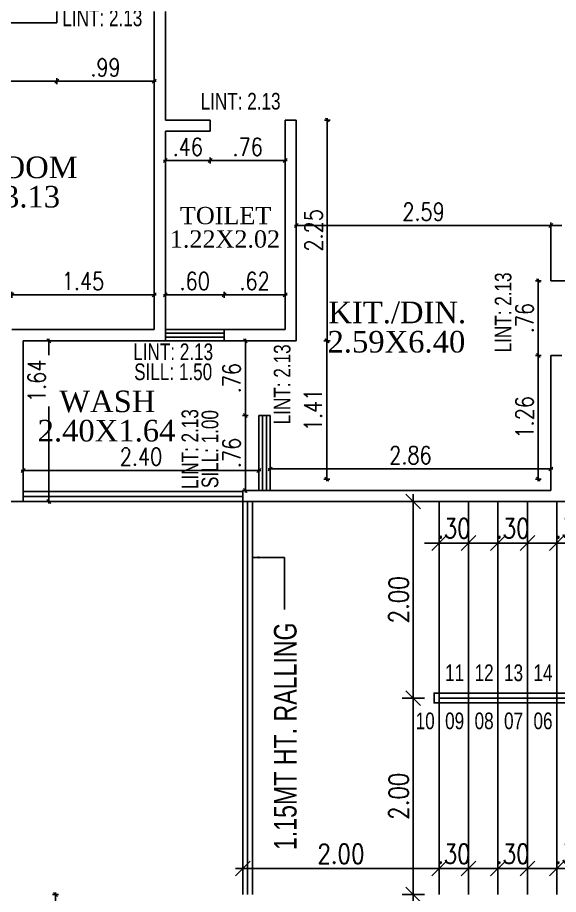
# Model space of a CAD drawing. Header units: inches. Extents: x 14235 to 14499, y 0 to 2549.
# Drawn here: x 14444.09 to 14449.6, y 2365.37 to 2374.31 of the extents above; entities that cross this region are included whole.
import ezdxf
from ezdxf.enums import TextEntityAlignment as Align

# ---------------------------------------------------------------- set-up
doc = ezdxf.new("R2010")
doc.units = ezdxf.units.IN
doc.header["$LTSCALE"] = 0.25
doc.header["$MEASUREMENT"] = 0
doc.header["$PDMODE"] = 35
for name, color, linetype in [('dimension', 7, 'Continuous'), ('Stair', 56, 'Continuous'), ('steel', 251, 'Continuous'), ('text-large', 7, 'Continuous'), ('wall', 7, 'Continuous'), ('windows', 106, 'Continuous'), ('WORK TEX', 6, 'Continuous'), ('WORKING DIM', 7, 'Continuous')]:
    doc.layers.add(name, color=color, linetype=linetype)
doc.styles.add('ARIAL', font='TIMES_0.TTF')
doc.styles.add('ARL', font='swisscl_0.ttf')
doc.styles.add('romans', font='romans.shx', dxfattribs={"width": 0.8})
doc.dimstyles.new('121', dxfattribs={"dimscale": 0.1, "dimtxt": 1.8, "dimasz": 0.2, "dimexe": 0.03125, "dimexo": 0.25, "dimgap": 0.5, "dimtad": 1, "dimzin": 4, "dimdsep": 46, "dimtxsty": 'romans', "dimblk1": 'MINITICK', "dimblk2": 'MINITICK', "dimsah": 1, "dimcen": 1, "dimse1": 1, "dimse2": 1, "dimclrd": 252, "dimclre": 256, "dimclrt": 7, "dimadec": 3, "dimazin": 0, "dimtfac": 0.8, "dimtix": 1, "dimtmove": 2, "dimatfit": 3, "dimfxl": 0, "dimtolj": 1, "dimtzin": 3, "dimarcsym": 0})
doc.dimstyles.new('minitick-100', dxfattribs={"dimscale": 0.1, "dimtxt": 2, "dimasz": 0.75, "dimexe": 0.03125, "dimexo": 0.25, "dimgap": 0.5, "dimtad": 1, "dimzin": 4, "dimdsep": 46, "dimtxsty": 'romans', "dimblk1": 'MINITICK', "dimblk2": 'MINITICK', "dimsah": 1, "dimcen": 1, "dimse1": 1, "dimse2": 1, "dimclrd": 252, "dimclre": 256, "dimclrt": 256, "dimadec": 3, "dimazin": 0, "dimtfac": 0.8, "dimtix": 1, "dimtmove": 2, "dimatfit": 3, "dimfxl": 0, "dimtolj": 1, "dimtzin": 3, "dimarcsym": 0})

# ---------------------------------------------------------------- blocks, each defined once
blk = doc.blocks.new('MINITICK')
at = {"color": 7}
for p, q in [((0, -1.5), (0, 1.5)), ((1, 1), (-1, -1)), ((-1, 0), (1, 0))]:
    blk.add_line(p, q, dxfattribs=at)
blk = doc.blocks.new('*D1715')
at = {"layer": 'Defpoints', "color": 0, "ltscale": 10, "transparency": 16777216}
for p in [(14449.587, 2365.7133), (14449.887, 2365.7133), (14449.587, 2365.6385)]:
    blk.add_point(p, dxfattribs=at)
at = {"layer": 'dimension', "color": 252, "lineweight": -2, "ltscale": 10, "transparency": 16777216}
for p, q in [((14449.512, 2365.6385), (14449.437, 2365.6385)), ((14449.887, 2365.6385), (14449.587, 2365.6385)), ((14449.962, 2365.6385), (14450.037, 2365.6385))]:
    blk.add_line(p, q, dxfattribs=at)
at = {"layer": 'dimension', "color": 252, "lineweight": -2, "ltscale": 10, "transparency": 16777216, "xscale": 0.07500000000000001, "yscale": 0.07500000000000001, "zscale": 0.07500000000000001}
blk.add_blockref('MINITICK', (14449.587, 2365.6385), dxfattribs=at)
at = {"layer": 'dimension', "color": 252, "lineweight": -2, "ltscale": 10, "transparency": 16777216, "xscale": 0.07500000000000001, "yscale": 0.07500000000000001, "zscale": 0.07500000000000001, "rotation": 180}
blk.add_blockref('MINITICK', (14449.887, 2365.6385), dxfattribs=at)
at = {"layer": 'dimension', "ltscale": 10, "transparency": 16777216, "insert": (14449.737, 2365.7885), "char_height": 0.2, "attachment_point": 5, "style": 'romans'}
blk.add_mtext('\\A1;.30', dxfattribs=at)
blk = doc.blocks.new('*D1716')
at = {"layer": 'Defpoints', "color": 0, "ltscale": 10, "transparency": 16777216}
for p in [(14448.987, 2365.7133), (14449.287, 2365.7133), (14448.987, 2365.6385)]:
    blk.add_point(p, dxfattribs=at)
at = {"layer": 'dimension', "color": 252, "lineweight": -2, "ltscale": 10, "transparency": 16777216}
for p, q in [((14448.912, 2365.6385), (14448.837, 2365.6385)), ((14449.287, 2365.6385), (14448.987, 2365.6385)), ((14449.362, 2365.6385), (14449.437, 2365.6385))]:
    blk.add_line(p, q, dxfattribs=at)
at = {"layer": 'dimension', "color": 252, "lineweight": -2, "ltscale": 10, "transparency": 16777216, "xscale": 0.07500000000000001, "yscale": 0.07500000000000001, "zscale": 0.07500000000000001}
blk.add_blockref('MINITICK', (14448.987, 2365.6385), dxfattribs=at)
at = {"layer": 'dimension', "color": 252, "lineweight": -2, "ltscale": 10, "transparency": 16777216, "xscale": 0.07500000000000001, "yscale": 0.07500000000000001, "zscale": 0.07500000000000001, "rotation": 180}
blk.add_blockref('MINITICK', (14449.287, 2365.6385), dxfattribs=at)
at = {"layer": 'dimension', "ltscale": 10, "transparency": 16777216, "insert": (14449.137, 2365.7885), "char_height": 0.2, "attachment_point": 5, "style": 'romans'}
blk.add_mtext('\\A1;.30', dxfattribs=at)
blk = doc.blocks.new('*D1717')
at = {"layer": 'Defpoints', "color": 0, "ltscale": 10, "transparency": 16777216}
for p in [(14448.387, 2365.7133), (14448.687, 2365.7133), (14448.387, 2365.6385)]:
    blk.add_point(p, dxfattribs=at)
at = {"layer": 'dimension', "color": 252, "lineweight": -2, "ltscale": 10, "transparency": 16777216}
for p, q in [((14448.312, 2365.6385), (14448.237, 2365.6385)), ((14448.687, 2365.6385), (14448.387, 2365.6385)), ((14448.762, 2365.6385), (14448.837, 2365.6385))]:
    blk.add_line(p, q, dxfattribs=at)
at = {"layer": 'dimension', "color": 252, "lineweight": -2, "ltscale": 10, "transparency": 16777216, "xscale": 0.07500000000000001, "yscale": 0.07500000000000001, "zscale": 0.07500000000000001}
blk.add_blockref('MINITICK', (14448.387, 2365.6385), dxfattribs=at)
at = {"layer": 'dimension', "color": 252, "lineweight": -2, "ltscale": 10, "transparency": 16777216, "xscale": 0.07500000000000001, "yscale": 0.07500000000000001, "zscale": 0.07500000000000001, "rotation": 180}
blk.add_blockref('MINITICK', (14448.687, 2365.6385), dxfattribs=at)
at = {"layer": 'dimension', "ltscale": 10, "transparency": 16777216, "insert": (14448.537, 2365.7885), "char_height": 0.2, "attachment_point": 5, "style": 'romans'}
blk.add_mtext('\\A1;.30', dxfattribs=at)
blk = doc.blocks.new('*D2024')
at = {"layer": 'Defpoints', "color": 0, "ltscale": 10, "transparency": 16777216}
for p in [(14446.387, 2365.6385), (14446.387, 2365.6385), (14448.387, 2365.6385)]:
    blk.add_point(p, dxfattribs=at)
at = {"layer": 'dimension', "color": 252, "lineweight": -2, "ltscale": 10, "transparency": 16777216}
blk.add_line((14448.312, 2365.6385), (14446.462, 2365.6385), dxfattribs=at)
at = {"layer": 'dimension', "color": 252, "lineweight": -2, "ltscale": 10, "transparency": 16777216, "xscale": 0.07500000000000001, "yscale": 0.07500000000000001, "zscale": 0.07500000000000001, "rotation": 180}
blk.add_blockref('MINITICK', (14446.387, 2365.6385), dxfattribs=at)
at = {"layer": 'dimension', "color": 252, "lineweight": -2, "ltscale": 10, "transparency": 16777216, "xscale": 0.07500000000000001, "yscale": 0.07500000000000001, "zscale": 0.07500000000000001}
blk.add_blockref('MINITICK', (14448.387, 2365.6385), dxfattribs=at)
at = {"layer": 'dimension', "ltscale": 10, "transparency": 16777216, "insert": (14447.387, 2365.7885), "char_height": 0.2, "attachment_point": 5, "style": 'romans'}
blk.add_mtext('\\A1;2.00', dxfattribs=at)
blk = doc.blocks.new('*D1720')
at = {"layer": 'Defpoints', "color": 0, "ltscale": 10, "transparency": 16777216}
for p in [(14449.587, 2368.9546), (14449.587, 2368.8799), (14449.887, 2368.8799)]:
    blk.add_point(p, dxfattribs=at)
at = {"layer": 'dimension', "color": 252, "lineweight": -2, "ltscale": 10, "transparency": 16777216}
for p, q in [((14449.512, 2368.9546), (14449.437, 2368.9546)), ((14449.887, 2368.9546), (14449.587, 2368.9546)), ((14449.962, 2368.9546), (14450.037, 2368.9546))]:
    blk.add_line(p, q, dxfattribs=at)
at = {"layer": 'dimension', "color": 252, "lineweight": -2, "ltscale": 10, "transparency": 16777216, "xscale": 0.07500000000000001, "yscale": 0.07500000000000001, "zscale": 0.07500000000000001}
blk.add_blockref('MINITICK', (14449.587, 2368.9546), dxfattribs=at)
at = {"layer": 'dimension', "color": 252, "lineweight": -2, "ltscale": 10, "transparency": 16777216, "xscale": 0.07500000000000001, "yscale": 0.07500000000000001, "zscale": 0.07500000000000001, "rotation": 180}
blk.add_blockref('MINITICK', (14449.887, 2368.9546), dxfattribs=at)
at = {"layer": 'dimension', "ltscale": 10, "transparency": 16777216, "insert": (14449.737, 2369.1046), "char_height": 0.2, "attachment_point": 5, "style": 'romans'}
blk.add_mtext('\\A1;.30', dxfattribs=at)
blk = doc.blocks.new('*D1721')
at = {"layer": 'Defpoints', "color": 0, "ltscale": 10, "transparency": 16777216}
for p in [(14448.987, 2368.9546), (14448.987, 2368.8799), (14449.287, 2368.8799)]:
    blk.add_point(p, dxfattribs=at)
at = {"layer": 'dimension', "color": 252, "lineweight": -2, "ltscale": 10, "transparency": 16777216}
for p, q in [((14448.912, 2368.9546), (14448.837, 2368.9546)), ((14449.287, 2368.9546), (14448.987, 2368.9546)), ((14449.362, 2368.9546), (14449.437, 2368.9546))]:
    blk.add_line(p, q, dxfattribs=at)
at = {"layer": 'dimension', "color": 252, "lineweight": -2, "ltscale": 10, "transparency": 16777216, "xscale": 0.07500000000000001, "yscale": 0.07500000000000001, "zscale": 0.07500000000000001}
blk.add_blockref('MINITICK', (14448.987, 2368.9546), dxfattribs=at)
at = {"layer": 'dimension', "color": 252, "lineweight": -2, "ltscale": 10, "transparency": 16777216, "xscale": 0.07500000000000001, "yscale": 0.07500000000000001, "zscale": 0.07500000000000001, "rotation": 180}
blk.add_blockref('MINITICK', (14449.287, 2368.9546), dxfattribs=at)
at = {"layer": 'dimension', "ltscale": 10, "transparency": 16777216, "insert": (14449.137, 2369.1046), "char_height": 0.2, "attachment_point": 5, "style": 'romans'}
blk.add_mtext('\\A1;.30', dxfattribs=at)
blk = doc.blocks.new('*D1722')
at = {"layer": 'Defpoints', "color": 0, "ltscale": 10, "transparency": 16777216}
for p in [(14448.387, 2368.9546), (14448.387, 2368.8799), (14448.687, 2368.8799)]:
    blk.add_point(p, dxfattribs=at)
at = {"layer": 'dimension', "color": 252, "lineweight": -2, "ltscale": 10, "transparency": 16777216}
for p, q in [((14448.312, 2368.9546), (14448.237, 2368.9546)), ((14448.687, 2368.9546), (14448.387, 2368.9546)), ((14448.762, 2368.9546), (14448.837, 2368.9546))]:
    blk.add_line(p, q, dxfattribs=at)
at = {"layer": 'dimension', "color": 252, "lineweight": -2, "ltscale": 10, "transparency": 16777216, "xscale": 0.07500000000000001, "yscale": 0.07500000000000001, "zscale": 0.07500000000000001}
blk.add_blockref('MINITICK', (14448.387, 2368.9546), dxfattribs=at)
at = {"layer": 'dimension', "color": 252, "lineweight": -2, "ltscale": 10, "transparency": 16777216, "xscale": 0.07500000000000001, "yscale": 0.07500000000000001, "zscale": 0.07500000000000001, "rotation": 180}
blk.add_blockref('MINITICK', (14448.687, 2368.9546), dxfattribs=at)
at = {"layer": 'dimension', "ltscale": 10, "transparency": 16777216, "insert": (14448.537, 2369.1046), "char_height": 0.2, "attachment_point": 5, "style": 'romans'}
blk.add_mtext('\\A1;.30', dxfattribs=at)
blk = doc.blocks.new('*D2025')
at = {"layer": 'Defpoints', "color": 0, "ltscale": 10, "transparency": 16777216}
for p in [(14448.387, 2367.3755), (14448.1244, 2365.3747), (14448.387, 2365.3747)]:
    blk.add_point(p, dxfattribs=at)
at = {"layer": 'dimension', "color": 252, "lineweight": -2, "ltscale": 10, "transparency": 16777216}
blk.add_line((14448.1244, 2367.3005), (14448.1244, 2365.4497), dxfattribs=at)
at = {"layer": 'dimension', "color": 252, "lineweight": -2, "ltscale": 10, "transparency": 16777216, "xscale": 0.07500000000000001, "yscale": 0.07500000000000001, "zscale": 0.07500000000000001}
for p, rotation in [((14448.1244, 2367.3755), 90), ((14448.1244, 2365.3747), 270)]:
    blk.add_blockref('MINITICK', p, dxfattribs=dict(at, rotation=rotation))
at = {"layer": 'dimension', "ltscale": 10, "transparency": 16777216, "insert": (14447.9744, 2366.3751), "char_height": 0.2, "attachment_point": 5, "rotation": 90, "style": 'romans'}
blk.add_mtext('\\A1;2.00', dxfattribs=at)
blk = doc.blocks.new('*D2026')
at = {"layer": 'Defpoints', "color": 0, "ltscale": 10, "transparency": 16777216}
for p in [(14448.1244, 2369.3762), (14448.387, 2369.3762), (14448.387, 2367.3755)]:
    blk.add_point(p, dxfattribs=at)
at = {"layer": 'dimension', "color": 252, "lineweight": -2, "ltscale": 10, "transparency": 16777216}
blk.add_line((14448.1244, 2367.4505), (14448.1244, 2369.3012), dxfattribs=at)
at = {"layer": 'dimension', "color": 252, "lineweight": -2, "ltscale": 10, "transparency": 16777216, "xscale": 0.07500000000000001, "yscale": 0.07500000000000001, "zscale": 0.07500000000000001}
for p, rotation in [((14448.1244, 2369.3762), 90), ((14448.1244, 2367.3755), 270)]:
    blk.add_blockref('MINITICK', p, dxfattribs=dict(at, rotation=rotation))
at = {"layer": 'dimension', "ltscale": 10, "transparency": 16777216, "insert": (14447.9744, 2368.3758), "char_height": 0.2, "attachment_point": 5, "rotation": 90, "style": 'romans'}
blk.add_mtext('\\A1;2.00', dxfattribs=at)
blk = doc.blocks.new('*D2053')
at = {"layer": 'Defpoints', "color": 0, "transparency": 16777216}
for p in [(14444.494, 2374.2543), (14442.055, 2374.0686), (14442.055, 2373.6599)]:
    blk.add_point(p, dxfattribs=at)
at = {"layer": 'WORKING DIM', "color": 252, "lineweight": -2, "transparency": 16777216}
blk.add_line((14444.474, 2373.6599), (14442.075, 2373.6599), dxfattribs=at)
at = {"layer": 'WORKING DIM', "color": 252, "lineweight": -2, "transparency": 16777216, "xscale": 0.02, "yscale": 0.02, "zscale": 0.02, "rotation": 180}
blk.add_blockref('MINITICK', (14442.055, 2373.6599), dxfattribs=at)
at = {"layer": 'WORKING DIM', "color": 252, "lineweight": -2, "transparency": 16777216, "xscale": 0.02, "yscale": 0.02, "zscale": 0.02}
blk.add_blockref('MINITICK', (14444.494, 2373.6599), dxfattribs=at)
at = {"layer": 'WORKING DIM', "color": 7, "transparency": 16777216, "insert": (14443.2745, 2373.7999), "char_height": 0.18, "attachment_point": 5, "style": 'romans'}
blk.add_mtext('\\A1;2.44', dxfattribs=at)
blk = doc.blocks.new('*D2054')
at = {"layer": 'Defpoints', "color": 0, "transparency": 16777216}
for p in [(14445.4849, 2374.2658), (14444.494, 2374.2543), (14445.4849, 2373.6599)]:
    blk.add_point(p, dxfattribs=at)
at = {"layer": 'WORKING DIM', "color": 252, "lineweight": -2, "transparency": 16777216}
blk.add_line((14444.514, 2373.6599), (14445.4649, 2373.6599), dxfattribs=at)
at = {"layer": 'WORKING DIM', "color": 252, "lineweight": -2, "transparency": 16777216, "xscale": 0.02, "yscale": 0.02, "zscale": 0.02, "rotation": 180}
blk.add_blockref('MINITICK', (14444.494, 2373.6599), dxfattribs=at)
at = {"layer": 'WORKING DIM', "color": 252, "lineweight": -2, "transparency": 16777216, "xscale": 0.02, "yscale": 0.02, "zscale": 0.02}
blk.add_blockref('MINITICK', (14445.4849, 2373.6599), dxfattribs=at)
at = {"layer": 'WORKING DIM', "color": 7, "transparency": 16777216, "insert": (14444.9894, 2373.7999), "char_height": 0.18, "attachment_point": 5, "style": 'romans'}
blk.add_mtext('\\A1;.99', dxfattribs=at)
blk = doc.blocks.new('*D2057')
at = {"layer": 'Defpoints', "color": 0, "transparency": 16777216}
for p in [(14445.4849, 2371.4823), (14444.0367, 2371.1293), (14445.4849, 2371.1293)]:
    blk.add_point(p, dxfattribs=at)
at = {"layer": 'WORKING DIM', "color": 252, "lineweight": -2, "transparency": 16777216}
blk.add_line((14444.0567, 2371.4823), (14445.4649, 2371.4823), dxfattribs=at)
at = {"layer": 'WORKING DIM', "color": 252, "lineweight": -2, "transparency": 16777216, "xscale": 0.02, "yscale": 0.02, "zscale": 0.02, "rotation": 180}
blk.add_blockref('MINITICK', (14444.0367, 2371.4823), dxfattribs=at)
at = {"layer": 'WORKING DIM', "color": 252, "lineweight": -2, "transparency": 16777216, "xscale": 0.02, "yscale": 0.02, "zscale": 0.02}
blk.add_blockref('MINITICK', (14445.4849, 2371.4823), dxfattribs=at)
at = {"layer": 'WORKING DIM', "color": 7, "transparency": 16777216, "insert": (14444.7608, 2371.6223), "char_height": 0.18, "attachment_point": 5, "style": 'romans'}
blk.add_mtext('\\A1;1.45', dxfattribs=at)
blk = doc.blocks.new('*D2061')
at = {"layer": 'Defpoints', "color": 0, "transparency": 16777216}
for p in [(14446.6663, 2370.2527), (14446.4139, 2369.4906), (14446.6663, 2369.4906)]:
    blk.add_point(p, dxfattribs=at)
at = {"layer": 'WORKING DIM', "color": 252, "lineweight": -2, "transparency": 16777216}
blk.add_line((14446.4139, 2370.2327), (14446.4139, 2369.5106), dxfattribs=at)
at = {"layer": 'WORKING DIM', "color": 252, "lineweight": -2, "transparency": 16777216, "xscale": 0.02, "yscale": 0.02, "zscale": 0.02}
for p, rotation in [((14446.4139, 2370.2527), 90), ((14446.4139, 2369.4906), 270)]:
    blk.add_blockref('MINITICK', p, dxfattribs=dict(at, rotation=rotation))
at = {"layer": 'WORKING DIM', "color": 7, "transparency": 16777216, "insert": (14446.2739, 2369.8717), "char_height": 0.18, "attachment_point": 5, "rotation": 90, "style": 'romans'}
blk.add_mtext('\\A1;.76', dxfattribs=at)
blk = doc.blocks.new('*D2062')
at = {"layer": 'Defpoints', "color": 0, "transparency": 16777216}
for p in [(14446.4139, 2371.0149), (14446.5519, 2371.0149), (14446.5519, 2370.2527)]:
    blk.add_point(p, dxfattribs=at)
at = {"layer": 'WORKING DIM', "color": 252, "lineweight": -2, "transparency": 16777216}
blk.add_line((14446.4139, 2370.2727), (14446.4139, 2370.9949), dxfattribs=at)
at = {"layer": 'WORKING DIM', "color": 252, "lineweight": -2, "transparency": 16777216, "xscale": 0.02, "yscale": 0.02, "zscale": 0.02}
for p, rotation in [((14446.4139, 2371.0149), 90), ((14446.4139, 2370.2527), 270)]:
    blk.add_blockref('MINITICK', p, dxfattribs=dict(at, rotation=rotation))
at = {"layer": 'WORKING DIM', "color": 7, "transparency": 16777216, "insert": (14446.2739, 2370.6338), "char_height": 0.18, "attachment_point": 5, "rotation": 90, "style": 'romans'}
blk.add_mtext('\\A1;.76', dxfattribs=at)
blk = doc.blocks.new('*D2063')
at = {"layer": 'Defpoints', "color": 0, "transparency": 16777216}
for p in [(14446.8472, 2371.0149), (14446.8472, 2369.6062), (14447.243, 2369.6062)]:
    blk.add_point(p, dxfattribs=at)
at = {"layer": 'WORKING DIM', "color": 252, "lineweight": -2, "transparency": 16777216}
blk.add_line((14447.243, 2370.9949), (14447.243, 2369.6262), dxfattribs=at)
at = {"layer": 'WORKING DIM', "color": 252, "lineweight": -2, "transparency": 16777216, "xscale": 0.02, "yscale": 0.02, "zscale": 0.02}
for p, rotation in [((14447.243, 2371.0149), 90), ((14447.243, 2369.6062), 270)]:
    blk.add_blockref('MINITICK', p, dxfattribs=dict(at, rotation=rotation))
at = {"layer": 'WORKING DIM', "color": 7, "transparency": 16777216, "insert": (14447.103, 2370.3106), "char_height": 0.18, "attachment_point": 5, "rotation": 90, "style": 'romans'}
blk.add_mtext('\\A1;1.41', dxfattribs=at)
blk = doc.blocks.new('*D2064')
at = {"layer": 'Defpoints', "color": 0, "transparency": 16777216}
for p in [(14446.933, 2373.2634), (14447.2489, 2373.2634), (14446.933, 2371.0149)]:
    blk.add_point(p, dxfattribs=at)
at = {"layer": 'WORKING DIM', "color": 252, "lineweight": -2, "transparency": 16777216}
blk.add_line((14447.2489, 2371.0349), (14447.2489, 2373.2434), dxfattribs=at)
at = {"layer": 'WORKING DIM', "color": 252, "lineweight": -2, "transparency": 16777216, "xscale": 0.02, "yscale": 0.02, "zscale": 0.02}
for p, rotation in [((14447.2489, 2373.2634), 90), ((14447.2489, 2371.0149), 270)]:
    blk.add_blockref('MINITICK', p, dxfattribs=dict(at, rotation=rotation))
at = {"layer": 'WORKING DIM', "color": 7, "transparency": 16777216, "insert": (14447.1089, 2372.1392), "char_height": 0.18, "attachment_point": 5, "rotation": 90, "style": 'romans'}
blk.add_mtext('\\A1;2.25', dxfattribs=at)
blk = doc.blocks.new('*D2065')
at = {"layer": 'Defpoints', "color": 0, "transparency": 16777216}
for p in [(14446.6663, 2369.8717), (14449.5245, 2369.8717), (14449.5245, 2369.7086)]:
    blk.add_point(p, dxfattribs=at)
at = {"layer": 'WORKING DIM', "color": 252, "lineweight": -2, "transparency": 16777216}
blk.add_line((14446.6863, 2369.7086), (14449.5045, 2369.7086), dxfattribs=at)
at = {"layer": 'WORKING DIM', "color": 252, "lineweight": -2, "transparency": 16777216, "xscale": 0.02, "yscale": 0.02, "zscale": 0.02, "rotation": 180}
blk.add_blockref('MINITICK', (14446.6663, 2369.7086), dxfattribs=at)
at = {"layer": 'WORKING DIM', "color": 252, "lineweight": -2, "transparency": 16777216, "xscale": 0.02, "yscale": 0.02, "zscale": 0.02}
blk.add_blockref('MINITICK', (14449.5245, 2369.7086), dxfattribs=at)
at = {"layer": 'WORKING DIM', "color": 7, "transparency": 16777216, "insert": (14448.0954, 2369.8486), "char_height": 0.18, "attachment_point": 5, "style": 'romans'}
blk.add_mtext('\\A1;2.86', dxfattribs=at)
blk = doc.blocks.new('*D2066')
at = {"layer": 'Defpoints', "color": 0, "transparency": 16777216}
for p in [(14445.5992, 2373.1491), (14446.0565, 2373.1491), (14445.5992, 2372.85)]:
    blk.add_point(p, dxfattribs=at)
at = {"layer": 'WORKING DIM', "color": 252, "lineweight": -2, "transparency": 16777216}
blk.add_line((14446.0365, 2372.85), (14445.6192, 2372.85), dxfattribs=at)
at = {"layer": 'WORKING DIM', "color": 252, "lineweight": -2, "transparency": 16777216, "xscale": 0.02, "yscale": 0.02, "zscale": 0.02, "rotation": 180}
blk.add_blockref('MINITICK', (14445.5992, 2372.85), dxfattribs=at)
at = {"layer": 'WORKING DIM', "color": 252, "lineweight": -2, "transparency": 16777216, "xscale": 0.02, "yscale": 0.02, "zscale": 0.02}
blk.add_blockref('MINITICK', (14446.0565, 2372.85), dxfattribs=at)
at = {"layer": 'WORKING DIM', "color": 7, "transparency": 16777216, "insert": (14445.8279, 2372.99), "char_height": 0.18, "attachment_point": 5, "style": 'romans'}
blk.add_mtext('\\A1;.46', dxfattribs=at)
blk = doc.blocks.new('*D2067')
at = {"layer": 'Defpoints', "color": 0, "transparency": 16777216}
for p in [(14446.0565, 2373.1491), (14446.8187, 2373.1491), (14446.8187, 2372.85)]:
    blk.add_point(p, dxfattribs=at)
at = {"layer": 'WORKING DIM', "color": 252, "lineweight": -2, "transparency": 16777216}
blk.add_line((14446.0765, 2372.85), (14446.7987, 2372.85), dxfattribs=at)
at = {"layer": 'WORKING DIM', "color": 252, "lineweight": -2, "transparency": 16777216, "xscale": 0.02, "yscale": 0.02, "zscale": 0.02, "rotation": 180}
blk.add_blockref('MINITICK', (14446.0565, 2372.85), dxfattribs=at)
at = {"layer": 'WORKING DIM', "color": 252, "lineweight": -2, "transparency": 16777216, "xscale": 0.02, "yscale": 0.02, "zscale": 0.02}
blk.add_blockref('MINITICK', (14446.8187, 2372.85), dxfattribs=at)
at = {"layer": 'WORKING DIM', "color": 7, "transparency": 16777216, "insert": (14446.4376, 2372.99), "char_height": 0.18, "attachment_point": 5, "style": 'romans'}
blk.add_mtext('\\A1;.76', dxfattribs=at)
blk = doc.blocks.new('*D2068')
at = {"layer": 'Defpoints', "color": 0, "transparency": 16777216}
for p in [(14446.1971, 2371.4823), (14445.5992, 2371.1293), (14446.1971, 2371.1293)]:
    blk.add_point(p, dxfattribs=at)
at = {"layer": 'WORKING DIM', "color": 252, "lineweight": -2, "transparency": 16777216}
blk.add_line((14445.6192, 2371.4823), (14446.1771, 2371.4823), dxfattribs=at)
at = {"layer": 'WORKING DIM', "color": 252, "lineweight": -2, "transparency": 16777216, "xscale": 0.02, "yscale": 0.02, "zscale": 0.02, "rotation": 180}
blk.add_blockref('MINITICK', (14445.5992, 2371.4823), dxfattribs=at)
at = {"layer": 'WORKING DIM', "color": 252, "lineweight": -2, "transparency": 16777216, "xscale": 0.02, "yscale": 0.02, "zscale": 0.02}
blk.add_blockref('MINITICK', (14446.1971, 2371.4823), dxfattribs=at)
at = {"layer": 'WORKING DIM', "color": 7, "transparency": 16777216, "insert": (14445.8981, 2371.6223), "char_height": 0.18, "attachment_point": 5, "style": 'romans'}
blk.add_mtext('\\A1;.60', dxfattribs=at)
blk = doc.blocks.new('*D2069')
at = {"layer": 'Defpoints', "color": 0, "transparency": 16777216}
for p in [(14446.8187, 2371.4823), (14446.1971, 2371.1293), (14446.8187, 2371.1293)]:
    blk.add_point(p, dxfattribs=at)
at = {"layer": 'WORKING DIM', "color": 252, "lineweight": -2, "transparency": 16777216}
blk.add_line((14446.2171, 2371.4823), (14446.7987, 2371.4823), dxfattribs=at)
at = {"layer": 'WORKING DIM', "color": 252, "lineweight": -2, "transparency": 16777216, "xscale": 0.02, "yscale": 0.02, "zscale": 0.02, "rotation": 180}
blk.add_blockref('MINITICK', (14446.1971, 2371.4823), dxfattribs=at)
at = {"layer": 'WORKING DIM', "color": 252, "lineweight": -2, "transparency": 16777216, "xscale": 0.02, "yscale": 0.02, "zscale": 0.02}
blk.add_blockref('MINITICK', (14446.8187, 2371.4823), dxfattribs=at)
at = {"layer": 'WORKING DIM', "color": 7, "transparency": 16777216, "insert": (14446.5079, 2371.6223), "char_height": 0.18, "attachment_point": 5, "style": 'romans'}
blk.add_mtext('\\A1;.62', dxfattribs=at)
blk = doc.blocks.new('*D2070')
at = {"layer": 'Defpoints', "color": 0, "transparency": 16777216}
for p in [(14444.6726, 2371.0149), (14444.4138, 2369.3762), (14444.6726, 2369.3762)]:
    blk.add_point(p, dxfattribs=at)
at = {"layer": 'WORKING DIM', "color": 252, "lineweight": -2, "transparency": 16777216}
for p, q in [((14444.4138, 2370.9949), (14444.4138, 2370.8689)), ((14444.4138, 2369.3962), (14444.4138, 2370.3438))]:
    blk.add_line(p, q, dxfattribs=at)
at = {"layer": 'WORKING DIM', "color": 252, "lineweight": -2, "transparency": 16777216, "xscale": 0.02, "yscale": 0.02, "zscale": 0.02}
for p, rotation in [((14444.4138, 2371.0149), 90), ((14444.4138, 2369.3762), 270)]:
    blk.add_blockref('MINITICK', p, dxfattribs=dict(at, rotation=rotation))
at = {"layer": 'WORKING DIM', "color": 7, "transparency": 16777216, "insert": (14444.2893, 2370.6063), "char_height": 0.18, "attachment_point": 5, "rotation": 90, "style": 'romans'}
blk.add_mtext('\\A1;1.64', dxfattribs=at)
blk = doc.blocks.new('*D2071')
at = {"layer": 'Defpoints', "color": 0, "transparency": 16777216}
for p in [(14446.933, 2372.6279), (14449.5245, 2372.1882), (14449.5245, 2372.1882)]:
    blk.add_point(p, dxfattribs=at)
at = {"layer": 'WORKING DIM', "color": 252, "lineweight": -2, "transparency": 16777216}
blk.add_line((14446.953, 2372.1882), (14449.5045, 2372.1882), dxfattribs=at)
at = {"layer": 'WORKING DIM', "color": 252, "lineweight": -2, "transparency": 16777216, "xscale": 0.02, "yscale": 0.02, "zscale": 0.02, "rotation": 180}
blk.add_blockref('MINITICK', (14446.933, 2372.1882), dxfattribs=at)
at = {"layer": 'WORKING DIM', "color": 252, "lineweight": -2, "transparency": 16777216, "xscale": 0.02, "yscale": 0.02, "zscale": 0.02}
blk.add_blockref('MINITICK', (14449.5245, 2372.1882), dxfattribs=at)
at = {"layer": 'WORKING DIM', "color": 7, "transparency": 16777216, "insert": (14448.2288, 2372.3282), "char_height": 0.18, "attachment_point": 5, "style": 'romans'}
blk.add_mtext('\\A1;2.59', dxfattribs=at)
blk = doc.blocks.new('*D2083')
at = {"layer": 'Defpoints', "color": 0, "transparency": 16777216}
for p in [(14449.5817, 2370.8645), (14449.3977, 2369.6062), (14449.5817, 2369.6062)]:
    blk.add_point(p, dxfattribs=at)
at = {"layer": 'WORKING DIM', "color": 252, "lineweight": -2, "transparency": 16777216}
blk.add_line((14449.3977, 2370.8445), (14449.3977, 2369.6262), dxfattribs=at)
at = {"layer": 'WORKING DIM', "color": 252, "lineweight": -2, "transparency": 16777216, "xscale": 0.02, "yscale": 0.02, "zscale": 0.02}
for p, rotation in [((14449.3977, 2370.8645), 90), ((14449.3977, 2369.6062), 270)]:
    blk.add_blockref('MINITICK', p, dxfattribs=dict(at, rotation=rotation))
at = {"layer": 'WORKING DIM', "color": 7, "transparency": 16777216, "insert": (14449.2577, 2370.2353), "char_height": 0.18, "attachment_point": 5, "rotation": 90, "style": 'romans'}
blk.add_mtext('\\A1;1.26', dxfattribs=at)
blk = doc.blocks.new('*D2084')
at = {"layer": 'Defpoints', "color": 0, "transparency": 16777216}
for p in [(14449.6573, 2371.6267), (14449.3977, 2370.8645), (14449.5817, 2370.8645)]:
    blk.add_point(p, dxfattribs=at)
at = {"layer": 'WORKING DIM', "color": 252, "lineweight": -2, "transparency": 16777216}
blk.add_line((14449.3977, 2371.6067), (14449.3977, 2370.8845), dxfattribs=at)
at = {"layer": 'WORKING DIM', "color": 252, "lineweight": -2, "transparency": 16777216, "xscale": 0.02, "yscale": 0.02, "zscale": 0.02}
for p, rotation in [((14449.3977, 2371.6267), 90), ((14449.3977, 2370.8645), 270)]:
    blk.add_blockref('MINITICK', p, dxfattribs=dict(at, rotation=rotation))
at = {"layer": 'WORKING DIM', "color": 7, "transparency": 16777216, "insert": (14449.2577, 2371.2456), "char_height": 0.18, "attachment_point": 5, "rotation": 90, "style": 'romans'}
blk.add_mtext('\\A1;.76', dxfattribs=at)
blk = doc.blocks.new('*D2127')
at = {"layer": 'Defpoints', "color": 0, "transparency": 16777216}
for p in [(14444.151, 2370.1153), (14446.5519, 2370.1153), (14444.151, 2369.6942)]:
    blk.add_point(p, dxfattribs=at)
at = {"layer": 'WORKING DIM', "color": 252, "lineweight": -2, "transparency": 16777216}
blk.add_line((14446.5319, 2369.6942), (14444.171, 2369.6942), dxfattribs=at)
at = {"layer": 'WORKING DIM', "color": 252, "lineweight": -2, "transparency": 16777216, "xscale": 0.02, "yscale": 0.02, "zscale": 0.02, "rotation": 180}
blk.add_blockref('MINITICK', (14444.151, 2369.6942), dxfattribs=at)
at = {"layer": 'WORKING DIM', "color": 252, "lineweight": -2, "transparency": 16777216, "xscale": 0.02, "yscale": 0.02, "zscale": 0.02}
blk.add_blockref('MINITICK', (14446.5519, 2369.6942), dxfattribs=at)
at = {"layer": 'WORKING DIM', "color": 7, "transparency": 16777216, "insert": (14445.3515, 2369.8342), "char_height": 0.18, "attachment_point": 5, "style": 'romans'}
blk.add_mtext('\\A1;2.40', dxfattribs=at)
blk = doc.blocks.new('*D2139')
at = {"layer": 'Defpoints', "color": 0, "transparency": 16777216}
for p in [(14444.4215, 2365.3747), (14444.3408, 2363.736), (14444.4803, 2363.736)]:
    blk.add_point(p, dxfattribs=at)
at = {"layer": 'WORKING DIM', "color": 252, "lineweight": -2, "transparency": 16777216}
blk.add_line((14444.4803, 2365.3547), (14444.4803, 2363.756), dxfattribs=at)
at = {"layer": 'WORKING DIM', "color": 252, "lineweight": -2, "transparency": 16777216, "xscale": 0.02, "yscale": 0.02, "zscale": 0.02}
for p, rotation in [((14444.4803, 2365.3747), 90), ((14444.4803, 2363.736), 270)]:
    blk.add_blockref('MINITICK', p, dxfattribs=dict(at, rotation=rotation))
at = {"layer": 'WORKING DIM', "color": 7, "transparency": 16777216, "insert": (14444.3403, 2364.5553), "char_height": 0.18, "attachment_point": 5, "rotation": 90, "style": 'romans'}
blk.add_mtext('\\A1;1.64', dxfattribs=at)

msp = doc.modelspace()

# ---------------------------------------------------------------- linework, layer by layer
at = {"layer": 'Stair', "ltscale": 2}
for p, q in [((14446.387, 2365.3747), (14446.387, 2369.3762)), ((14446.437, 2365.3747), (14446.437, 2369.3762)), ((14446.487, 2365.3747), (14446.487, 2369.3762)), ((14448.387, 2369.3762), (14448.387, 2367.3755)), ((14448.687, 2369.3762), (14448.687, 2367.3755)), ((14448.987, 2369.3762), (14448.987, 2367.3755)), ((14449.287, 2369.3762), (14449.287, 2367.3755)), ((14449.587, 2369.3762), (14449.587, 2367.3755)), ((14448.387, 2365.3747), (14448.387, 2367.3755)), ((14448.387, 2367.3755), (14451.087, 2367.3755)), ((14448.687, 2365.3747), (14448.687, 2367.3755)), ((14448.987, 2365.3747), (14448.987, 2367.3755)), ((14449.287, 2365.3747), (14449.287, 2367.3755)), ((14449.587, 2365.3747), (14449.587, 2367.3755))]:
    msp.add_line(p, q, dxfattribs=at)
at = {"layer": 'steel'}
for p, q in [((14446.387, 2369.4778), (14444.151, 2369.4778)), ((14446.387, 2369.427), (14444.151, 2369.427)), ((14446.387, 2369.3762), (14444.151, 2369.3762))]:
    msp.add_line(p, q, dxfattribs=at)
at = {"layer": 'steel', "ltscale": 10}
msp.add_lwpolyline([(14451.137, 2367.4255), (14448.337, 2367.4255), (14448.337, 2367.3255), (14451.137, 2367.3255)], close=True, dxfattribs=at)
at = {"layer": 'wall'}
for p, q in [((14444.494, 2374.2543), (14444.494, 2374.3686)), ((14445.4849, 2371.1293), (14445.4849, 2374.3686)), ((14445.5992, 2373.2634), (14445.5992, 2374.3686)), ((14444.494, 2374.2543), (14442.055, 2374.2543)), ((14445.5992, 2373.2634), (14446.0565, 2373.2634)), ((14446.0565, 2373.1491), (14446.0565, 2373.2634)), ((14446.8187, 2373.2634), (14446.933, 2373.2634)), ((14446.8187, 2371.1293), (14446.8187, 2373.2634)), ((14446.933, 2371.0149), (14446.933, 2373.2634)), ((14445.5992, 2373.1491), (14446.0565, 2373.1491)), ((14445.5992, 2371.0149), (14445.5992, 2373.1491)), ((14449.5245, 2371.6267), (14449.5245, 2372.1882)), ((14449.5245, 2372.1882), (14449.6388, 2372.1882)), ((14449.5245, 2371.6267), (14450.9727, 2371.6267)), ((14444.0367, 2371.1293), (14445.4849, 2371.1293)), ((14446.1971, 2371.1293), (14446.8187, 2371.1293)), ((14446.1971, 2371.0149), (14446.1971, 2371.1293)), ((14444.151, 2371.0149), (14445.5992, 2371.0149)), ((14444.151, 2371.0149), (14444.151, 2369.3762)), ((14446.1971, 2371.0149), (14446.933, 2371.0149)), ((14449.5245, 2370.8645), (14449.6388, 2370.8645)), ((14449.5245, 2369.4906), (14449.5245, 2370.8645)), ((14446.5519, 2370.2527), (14446.6663, 2370.2527)), ((14446.387, 2369.3762), (14446.387, 2369.4906)), ((14446.387, 2369.4906), (14449.5245, 2369.4906)), ((14441.9407, 2369.3762), (14444.151, 2369.3762)), ((14446.387, 2369.3762), (14451.087, 2369.3762))]:
    msp.add_line(p, q, dxfattribs=at)
at = {"layer": 'windows'}
for p, q in [((14446.1971, 2371.1293), (14445.5992, 2371.1293)), ((14446.1971, 2371.0912), (14445.5992, 2371.0912)), ((14446.1971, 2371.0531), (14445.5992, 2371.0531)), ((14446.1971, 2371.0149), (14445.5992, 2371.0149)), ((14446.5519, 2369.4906), (14446.5519, 2370.2527)), ((14446.59, 2369.4906), (14446.59, 2370.2527)), ((14446.6282, 2369.4906), (14446.6282, 2370.2527)), ((14446.6663, 2369.4906), (14446.6663, 2370.2527))]:
    msp.add_line(p, q, dxfattribs=at)

# ---------------------------------------------------------------- texts
at = {"layer": 'text-large', "style": 'ARIAL'}
for s, height, p in [('BED ROOM', 0.22, (14443.8345, 2372.7811)), ('3.43X3.13', 0.22, (14443.8258, 2372.4826)), ('TOILET', 0.176, (14446.213, 2372.2902)), ('1.22X2.02', 0.176, (14446.2061, 2372.0514)), ('KIT./DIN.', 0.22, (14447.9611, 2371.3035)), ('2.59X6.40', 0.22, (14447.9524, 2371.005)), ('WASH', 0.22, (14445.0088, 2370.3975)), ('2.40X1.64', 0.22, (14445.0002, 2370.099))]:
    msp.add_text(s, height=height, dxfattribs=at).set_placement(p, align=Align.MIDDLE_CENTER)
at = {"layer": 'text-large', "style": 'ARL'}
msp.add_text('1.15MT HT. RALLING', height=0.229916, rotation=90, dxfattribs=at).set_placement((14446.8205, 2365.827), align=Align.MIDDLE_LEFT)
at = {"layer": 'WORK TEX', "style": 'ARL'}
for s, p in [('LINT: 2.13', (14444.9576, 2374.304)), ('LINT: 2.13', (14446.3657, 2373.4549)), ('LINT: 2.13', (14445.6788, 2370.9028)), ('SILL: 1.50', (14445.6788, 2370.6989)), ('11', (14448.5456, 2367.633)), ('12', (14448.8456, 2367.633)), ('13', (14449.1456, 2367.633)), ('14', (14449.4456, 2367.633)), ('10', (14448.2456, 2367.1429)), ('09', (14448.5456, 2367.1429)), ('08', (14448.8456, 2367.1429)), ('07', (14449.1456, 2367.1429)), ('06', (14449.4456, 2367.1429))]:
    msp.add_text(s, height=0.17, dxfattribs=at).set_placement(p, align=Align.MIDDLE_CENTER)
for s, p in [('LINT: 2.13', (14449.039, 2371.3035)), ('LINT: 2.13', (14446.7886, 2370.5711)), ('LINT: 2.13', (14445.8496, 2369.9115)), ('SILL: 1.00', (14446.0535, 2369.9115))]:
    msp.add_text(s, height=0.17, rotation=90, dxfattribs=at).set_placement(p, align=Align.MIDDLE_CENTER)

# ---------------------------------------------------------------- dimensions: what is measured, and where the dimension line sits
at = {"layer": 'dimension', "ltscale": 10}
for base, p2, picture, middle in [((14448.1244, 2369.3762), (14448.387, 2369.3762), '*D2026', (14447.9744, 2368.3758)), ((14448.1244, 2365.3747), (14448.387, 2365.3747), '*D2025', (14447.9744, 2366.3751))]:
    dim = msp.add_linear_dim(base=base, p1=(14448.387, 2367.3755), p2=p2, angle=90, dimstyle='minitick-100', dxfattribs=at)
    dim.commit()
    dim.dimension.update_dxf_attribs({"geometry": picture, "text_midpoint": middle})
for base, p1, p2, picture, middle in [((14448.387, 2368.9546), (14448.687, 2368.8799), (14448.387, 2368.8799), '*D1722', (14448.537, 2369.1046)), ((14448.987, 2368.9546), (14449.287, 2368.8799), (14448.987, 2368.8799), '*D1721', (14449.137, 2369.1046)), ((14449.587, 2368.9546), (14449.887, 2368.8799), (14449.587, 2368.8799), '*D1720', (14449.737, 2369.1046)), ((14446.387, 2365.6385), (14448.387, 2365.6385), (14446.387, 2365.6385), '*D2024', (14447.387, 2365.7885)), ((14448.387, 2365.6385), (14448.687, 2365.7133), (14448.387, 2365.7133), '*D1717', (14448.537, 2365.7885)), ((14448.987, 2365.6385), (14449.287, 2365.7133), (14448.987, 2365.7133), '*D1716', (14449.137, 2365.7885)), ((14449.587, 2365.6385), (14449.887, 2365.7133), (14449.587, 2365.7133), '*D1715', (14449.737, 2365.7885))]:
    dim = msp.add_linear_dim(base=base, p1=p1, p2=p2, dimstyle='minitick-100', dxfattribs=at)
    dim.commit()
    dim.dimension.update_dxf_attribs({"geometry": picture, "text_midpoint": middle})
at = {"layer": 'WORKING DIM'}
for base, p1, p2, picture, middle in [((14445.4849, 2373.6599), (14444.494, 2374.2543), (14445.4849, 2374.2658), '*D2054', (14444.9894, 2373.7999)), ((14442.055, 2373.6599), (14444.494, 2374.2543), (14442.055, 2374.0686), '*D2053', (14443.2745, 2373.7999)), ((14445.5992, 2372.85), (14446.0565, 2373.1491), (14445.5992, 2373.1491), '*D2066', (14445.8279, 2372.99)), ((14446.8187, 2372.85), (14446.0565, 2373.1491), (14446.8187, 2373.1491), '*D2067', (14446.4376, 2372.99)), ((14449.5245, 2372.1882), (14446.933, 2372.6279), (14449.5245, 2372.1882), '*D2071', (14448.2288, 2372.3282)), ((14445.4849, 2371.4823), (14444.0367, 2371.1293), (14445.4849, 2371.1293), '*D2057', (14444.7608, 2371.6223)), ((14446.1971, 2371.4823), (14445.5992, 2371.1293), (14446.1971, 2371.1293), '*D2068', (14445.8981, 2371.6223)), ((14446.8187, 2371.4823), (14446.1971, 2371.1293), (14446.8187, 2371.1293), '*D2069', (14446.5079, 2371.6223)), ((14444.151, 2369.6942), (14446.5519, 2370.1153), (14444.151, 2370.1153), '*D2127', (14445.3515, 2369.8342)), ((14449.5245, 2369.7086), (14446.6663, 2369.8717), (14449.5245, 2369.8717), '*D2065', (14448.0954, 2369.8486))]:
    dim = msp.add_linear_dim(base=base, p1=p1, p2=p2, dimstyle='121', override={"dimfxl": 0.18, "dimfxlon": 1}, dxfattribs=at)
    dim.commit()
    dim.dimension.update_dxf_attribs({"geometry": picture, "text_midpoint": middle})
for base, p1, p2, picture, middle in [((14447.2489, 2373.2634), (14446.933, 2371.0149), (14446.933, 2373.2634), '*D2064', (14447.1089, 2372.1392)), ((14449.3977, 2370.8645), (14449.6573, 2371.6267), (14449.5817, 2370.8645), '*D2084', (14449.2577, 2371.2456)), ((14446.4139, 2371.0149), (14446.5519, 2370.2527), (14446.5519, 2371.0149), '*D2062', (14446.2739, 2370.6338)), ((14447.243, 2369.6062), (14446.8472, 2371.0149), (14446.8472, 2369.6062), '*D2063', (14447.103, 2370.3106)), ((14449.3977, 2369.6062), (14449.5817, 2370.8645), (14449.5817, 2369.6062), '*D2083', (14449.2577, 2370.2353)), ((14446.4139, 2369.4906), (14446.6663, 2370.2527), (14446.6663, 2369.4906), '*D2061', (14446.2739, 2369.8717)), ((14444.4803, 2363.736), (14444.4215, 2365.3747), (14444.3408, 2363.736), '*D2139', (14444.3403, 2364.5553))]:
    dim = msp.add_linear_dim(base=base, p1=p1, p2=p2, angle=90, dimstyle='121', override={"dimfxl": 0.18, "dimfxlon": 1}, dxfattribs=at)
    dim.commit()
    dim.dimension.update_dxf_attribs({"geometry": picture, "text_midpoint": middle})
dim = msp.add_linear_dim(base=(14444.4138, 2369.3762), p1=(14444.6726, 2371.0149), p2=(14444.6726, 2369.3762), angle=90, dimstyle='121', override={"dimfxl": 0.18, "dimfxlon": 1}, dxfattribs=at)
dim.commit()
dim.dimension.update_dxf_attribs({"geometry": '*D2070', "text_midpoint": (14444.2893, 2370.6063), "dimtype": 160})

# ---------------------------------------------------------------- leaders
at = {"layer": 'wall', "color": 6, "ltscale": 10}
msp.add_leader([(14446.4826, 2368.8078), (14446.8135, 2368.8078), (14446.8135, 2368.2778)], dimstyle='minitick-100', override={"dimgap": 0.5, "dimtad": 0}, dxfattribs=at)

doc.saveas('drawing.dxf')
